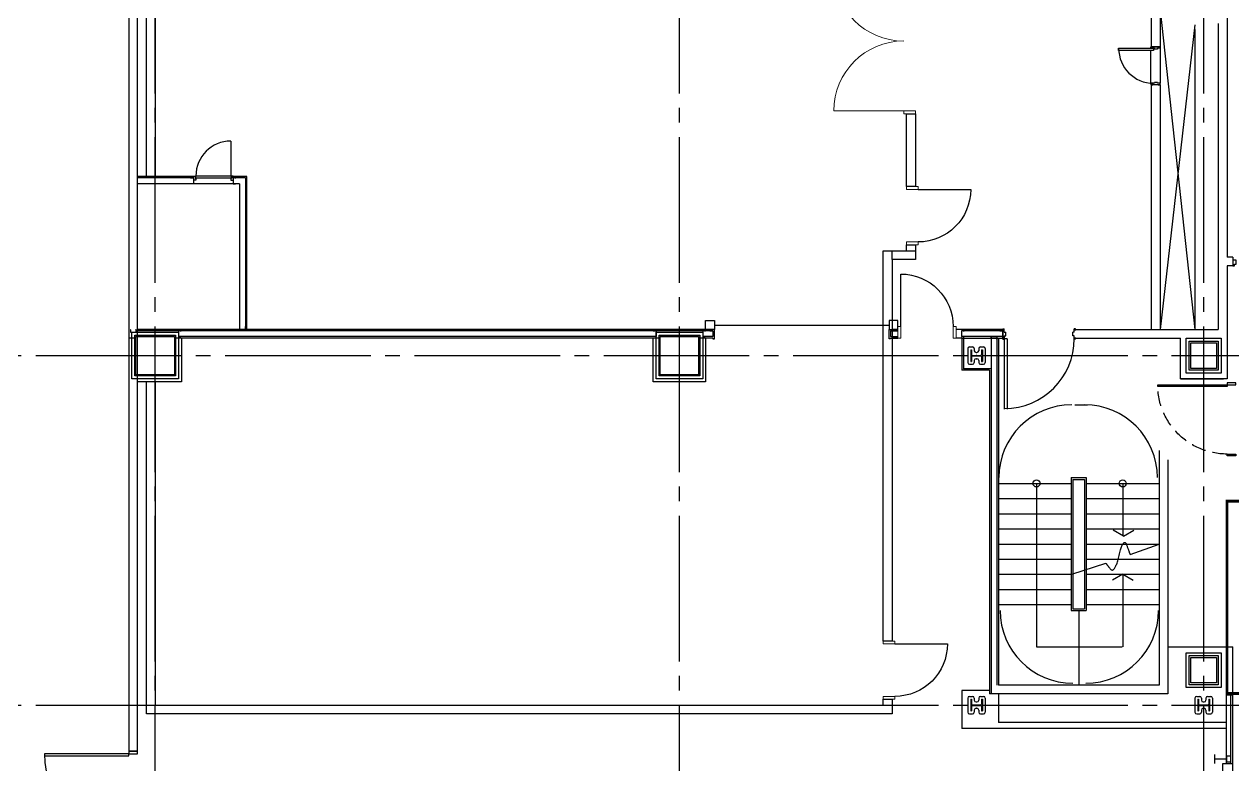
# Model space of a CAD drawing. Header units: millimetres. Extents: x -48783 to 40488, y 6477 to 32964.
# Drawn here: x 22275 to 24350, y 12047 to 13319 of the extents above; entities that cross this region are included whole.
import ezdxf

# ---------------------------------------------------------------- set-up
doc = ezdxf.new("R2010")
doc.units = ezdxf.units.MM
doc.header["$LTSCALE"] = 100
doc.linetypes.add('X-N-FAB-L20$0$COL-CEN-LIN', pattern=[3.25, 2.5, -0.25, 0.25, -0.25])
doc.linetypes.add('X-N-FAB-L20$0$HIDDEN', pattern=[0.375, 0.25, -0.125])
for name, color, linetype in [('0-XREF', 7, 'Continuous'), ('X-N-FAB-L20$0$08', 8, 'Continuous'), ('X-N-FAB-L20$0$200K新增範圍', 8, 'Continuous'), ('X-N-FAB-L20$0$BLOCK', 8, 'Continuous'), ('X-N-FAB-L20$0$CCL', 8, 'X-N-FAB-L20$0$COL-CEN-LIN'), ('X-N-FAB-L20$0$COL', 8, 'Continuous'), ('X-N-FAB-L20$0$COL-S', 8, 'Continuous'), ('X-N-FAB-L20$0$DOOR', 8, 'Continuous')]:
    doc.layers.add(name, color=color, linetype=linetype)
doc.styles.add('X-N-FAB-L20$0$CHINA', font='simplex.shx', dxfattribs={"width": 0.75, "bigfont": 'chineset.shx'})
doc.dimstyles.new('X-N-FAB-L20$0$0-Defpoint', dxfattribs={"dimtxt": 15, "dimasz": 0.5, "dimexe": 0.5, "dimexo": 0.5, "dimgap": 0.5, "dimtad": 1, "dimdsep": 46, "dimtxsty": 'X-N-FAB-L20$0$CHINA', "dimblk": 'X-N-FAB-L20$0$_None', "dimcen": 10, "dimclrd": 256, "dimclre": 256, "dimclrt": 256, "dimadec": 0, "dimazin": 0, "dimtfac": 1, "dimtix": 1, "dimtmove": 2, "dimatfit": 3, "dimldrblk": 'X-N-FAB-L20$0$_None', "dimfxl": 0.5, "dimtolj": 1, "dimtzin": 0, "dimarcsym": 0})

# ---------------------------------------------------------------- blocks, each defined once
blk = doc.blocks.new('X-N-FAB-L20$0$X-NFAB-UPS_L10$0$A$C65aec59f')
at = {"lineweight": 0}
for p, q in [((0, 1250), (20, 1250)), ((0, 1250), (0, 1200)), ((200, 1250), (0, 1250)), ((0, 1250), (20, 1250)), ((0, 1250), (20, 1250)), ((20, 1250), (180, 1250)), ((20, 1250), (180, 1250)), ((20, 1250), (180, 1250)), ((180, 1250), (200, 1250)), ((180, 1250), (200, 1250)), ((180, 1250), (200, 1250)), ((200, 1200), (200, 1250)), ((0, 1200), (-1200, 1200)), ((0, 1200), (200, 1200)), ((0, -1200), (-1200, -1200)), ((200, -1200), (0, -1200)), ((0, -1200), (0, -1250)), ((200, -1250), (200, -1200)), ((0, -1250), (20, -1250)), ((0, -1250), (200, -1250)), ((0, -1250), (20, -1250)), ((0, -1250), (20, -1250)), ((20, -1250), (180, -1250)), ((20, -1250), (180, -1250)), ((20, -1250), (180, -1250)), ((180, -1250), (200, -1250)), ((180, -1250), (200, -1250)), ((180, -1250), (200, -1250))]:
    blk.add_line(p, q, dxfattribs=at)
for centre, major_axis in [((0, 1200), (-849, 849)), ((0, -1200), (849, 849))]:
    blk.add_ellipse(centre, major_axis=major_axis, ratio=1, start_param=0.785398, end_param=2.356194, dxfattribs=at)
blk = doc.blocks.new('X-N-FAB-L20$0$X-NFAB-UPS_L10$0$A$C01469983')
at = {"lineweight": 0}
for p, q in [((-180, 0), (-200, 0)), ((-200, 0), (-200, -50)), ((0, 0), (-200, 0)), ((-180, 0), (-200, 0)), ((-180, 0), (-200, 0)), ((-20, 0), (-180, 0)), ((-20, 0), (-180, 0)), ((-20, 0), (-180, 0)), ((0, 0), (-20, 0)), ((0, 0), (-20, 0)), ((0, 0), (-20, 0)), ((0, -50), (0, 0)), ((-200, -50), (0, -50)), ((0, -950), (-200, -950)), ((-200, -950), (-200, -1000)), ((-180, -1000), (-200, -1000)), ((-200, -1000), (0, -1000)), ((-180, -1000), (-200, -1000)), ((-180, -1000), (-200, -1000)), ((-20, -1000), (-180, -1000)), ((-20, -1000), (-180, -1000)), ((-20, -1000), (-180, -1000)), ((0, -1000), (-20, -1000)), ((0, -1000), (-20, -1000)), ((0, -1000), (-20, -1000)), ((0, -1000), (0, -950))]:
    blk.add_line(p, q, dxfattribs=at)
blk.add_line((-200, -50), (-1100, -50))
at = {"lineweight": 0, "flags": 128}
blk.add_lwpolyline([(0, 0), (0, 100)], dxfattribs=at)
blk.add_arc((-200, -50), 900, 180, 270)
blk = doc.blocks.new('X-N-FAB-L20$0$A$C0e4649b7')
for p, q in [((12900, 13908), (12800, 13908)), ((14000, 13908), (13900, 13908)), ((12900, 13758), (12800, 13758)), ((14000, 13758), (13900, 13758))]:
    blk.add_line(p, q)
for points in [[(0, 16530), (0, 31533), (4900, 31533)], [(4900, 31383), (150, 31383), (150, 16530)], [(12800, 15108), (12800, 15258)], [(13050, 15258), (13200, 15258)], [(150, 13008), (150, 7458), (12650, 7458), (12650, 7558), (12800, 7558), (12800, 7308), (0, 7308), (0, 13008)]]:
    blk.add_lwpolyline(points)
for points in [[(13050, 17608), (13200, 17608), (13200, 16358), (13050, 16358)], [(13200, 15358), (13200, 15108), (12800, 15108), (12800, 8558), (12650, 8558), (12650, 15258), (13050, 15258), (13050, 15358)]]:
    blk.add_lwpolyline(points, close=True)
for name, p, xscale, rotation in [('X-N-FAB-L20$0$X-NFAB-UPS_L10$0$A$C65aec59f', (13000, 18858), -1, 180), ('X-N-FAB-L20$0$X-NFAB-UPS_L10$0$A$C01469983', (12900, 13758), -1.000000000000002, 90)]:
    blk.add_blockref(name, p, dxfattribs=dict(xscale=xscale, rotation=rotation))
at = {"xscale": -1}
for p in [(13050, 16358), (12650, 8558)]:
    blk.add_blockref('X-N-FAB-L20$0$X-NFAB-UPS_L10$0$A$C01469983', p, dxfattribs=at)
blk = doc.blocks.new('X-N-FAB-L20$0$A$C3a14f8e9')
at = {"layer": 'X-N-FAB-L20$0$COL'}
blk.add_lwpolyline([(0, 80), (80, 80), (80, 0), (0, 0)], close=True, dxfattribs=at)
at = {"layer": 'X-N-FAB-L20$0$COL-S'}
for points in [[(5, 75), (75, 75), (75, 5), (5, 5)], [(7, 73), (73, 73), (73, 7), (7, 7)]]:
    blk.add_lwpolyline(points, close=True, dxfattribs=at)
blk = doc.blocks.new('X-N-FAB-L20$0$A$C028b1125')
at = {"layer": 'X-N-FAB-L20$0$COL'}
blk.add_lwpolyline([(0, 60), (60, 60), (60, 0), (0, 0)], close=True, dxfattribs=at)
at = {"layer": 'X-N-FAB-L20$0$COL-S'}
for points in [[(5, 5), (5, 55), (55, 55), (55, 5)], [(8, 8), (8, 52), (52, 52), (52, 8)]]:
    blk.add_lwpolyline(points, close=True, dxfattribs=at)
blk = doc.blocks.new('X-N-FAB-L20$0$A$C20c95bda')
at = {"layer": 'X-N-FAB-L20$0$CCL'}
for p, q in [((23520, 0), (23520, 9160)), ((24420, 0), (24420, 9160)), ((25320, 0), (25320, 9160)), ((240, 2150), (28330, 2150)), ((240, 1550), (28330, 1550))]:
    blk.add_line(p, q, dxfattribs=at)
at = {"layer": 'X-N-FAB-L20$0$COL'}
for name, p in [('X-N-FAB-L20$0$A$C3a14f8e9', (23480, 2110)), ('X-N-FAB-L20$0$A$C3a14f8e9', (24380, 2110)), ('X-N-FAB-L20$0$A$C028b1125', (25290, 2120)), ('X-N-FAB-L20$0$A$C028b1125', (25290, 1580))]:
    blk.add_blockref(name, p, dxfattribs=at)
blk = doc.blocks.new('X-N-FAB-L20$0$A$C1d07c4d4')
blk.add_polyline3d([(24849.3, 1768.6, 0), (24849.3, 1768.6, 0), (24849.3, 1768.6, 0), (24849.4, 1768.5, 0), (24849.5, 1768.4, 0), (24849.6, 1768.2, 0), (24849.7, 1768.1, 0), (24849.9, 1767.9, 0), (24850.1, 1767.7, 0), (24850.3, 1767.4, 0), (24850.5, 1767.1, 0), (24850.8, 1766.8, 0), (24851.1, 1766.4, 0), (24851.4, 1766, 0), (24851.7, 1765.6, 0), (24852, 1765.2, 0), (24852.4, 1764.7, 0), (24852.8, 1764.2, 0), (24853.3, 1763.7, 0), (24853.7, 1763.1, 0), (24854.2, 1762.5, 0), (24854.7, 1761.9, 0), (24855.2, 1761.2, 0), (24855.8, 1760.5, 0), (24856.4, 1759.8, 0), (24857, 1759.1, 0), (24857, 1759.1, 0), (24857.6, 1758.4, 0), (24858.2, 1757.8, 0), (24858.8, 1757.4, 0), (24859.4, 1757.1, 0), (24860, 1756.9, 0), (24860.6, 1756.9, 0), (24861.3, 1757, 0), (24861.9, 1757.3, 0), (24862.5, 1757.6, 0), (24863.1, 1758.2, 0), (24863.7, 1758.8, 0), (24864.3, 1759.6, 0), (24864.9, 1760.5, 0), (24865.5, 1761.6, 0), (24866.1, 1762.8, 0), (24866.8, 1764.1, 0), (24867.4, 1765.6, 0), (24868, 1767.2, 0), (24868.6, 1768.9, 0), (24869.2, 1770.8, 0), (24869.8, 1772.8, 0), (24870.4, 1774.9, 0), (24871, 1777.2, 0), (24871.6, 1779.6, 0), (24872.2, 1782.1, 0), (24872.2, 1782.1, 0), (24872.8, 1784.7, 0), (24873.4, 1787.1, 0), (24874, 1789.3, 0), (24874.6, 1791.4, 0), (24875.2, 1793.3, 0), (24875.8, 1795, 0), (24876.3, 1796.7, 0), (24876.9, 1798.1, 0), (24877.5, 1799.4, 0), (24878, 1800.6, 0), (24878.5, 1801.5, 0), (24879.1, 1802.4, 0), (24879.6, 1803.1, 0), (24880.1, 1803.6, 0), (24880.6, 1804, 0), (24881.1, 1804.2, 0), (24881.6, 1804.2, 0), (24882.1, 1804.2, 0), (24882.6, 1803.9, 0), (24883.1, 1803.5, 0), (24883.6, 1803, 0), (24884.1, 1802.2, 0), (24884.5, 1801.4, 0), (24885, 1800.4, 0), (24885.4, 1799.2, 0), (24885.4, 1799.2, 0), (24885.9, 1798, 0), (24886.3, 1796.8, 0), (24886.7, 1795.7, 0), (24887.1, 1794.6, 0), (24887.4, 1793.6, 0), (24887.8, 1792.6, 0), (24888.1, 1791.7, 0), (24888.4, 1790.8, 0), (24888.7, 1790, 0), (24889, 1789.2, 0), (24889.3, 1788.5, 0), (24889.5, 1787.8, 0), (24889.7, 1787.2, 0), (24889.9, 1786.6, 0), (24890.1, 1786.1, 0), (24890.3, 1785.6, 0), (24890.5, 1785.2, 0), (24890.6, 1784.8, 0), (24890.7, 1784.5, 0), (24890.8, 1784.2, 0), (24890.9, 1784, 0), (24890.9, 1783.8, 0), (24891, 1783.7, 0), (24891, 1783.6, 0), (24891, 1783.6, 0)])
for centre in [(24730.4, 1905.5), (24878.4, 1905.5)]:
    blk.add_circle(centre, 6)
for p in [(24627.4, 2125), (24627.4, 1525), (25017.4, 1525)]:
    blk.add_point(p)
at = {"layer": 'X-N-FAB-L20$0$08'}
for p, q in [((25057.4, 3285), (25057.4, 2294)), ((24927.4, 2717.8), (24927.4, 2655)), ((24942.4, 2717.8), (24942.4, 2655)), ((24942.4, 2717.8), (25002.4, 2170)), ((25002.4, 2692.8), (24942.4, 2170)), ((25002.4, 2685), (25002.4, 2170)), ((25042.4, 2695), (25042.4, 2170)), ((24926.9, 2592.5), (24926.9, 2648.5)), ((24942.4, 2655), (24927.4, 2655)), ((24942.7, 2652.5), (24942.7, 2592.5)), ((24942.4, 2590), (24927.4, 2590)), ((24927.4, 2590), (24927.4, 2170)), ((24942.4, 2590), (24942.4, 2170)), ((23347.4, 2493.2), (23347.4, 2433.2)), ((23283.4, 2432.2), (23187.4, 2432.2)), ((23283.4, 2430), (23187.4, 2430)), ((23374.6, 2432.2), (23351.4, 2432.2)), ((23372.4, 2430), (23351.4, 2430)), ((23372.4, 2430), (23372.4, 2170)), ((23374.6, 2170), (23374.6, 2432.2)), ((23362.4, 2420), (23187.4, 2420)), ((23362.4, 2420), (23362.4, 2170)), ((25067.4, 2294), (25057.4, 2294)), ((25067.4, 2294), (25057.4, 2294)), ((25067.4, 2294), (25067.4, 2279)), ((25070.4, 2279), (25057.4, 2279)), ((25067.4, 2279), (25057.4, 2279)), ((25057.4, 2279), (25057.4, 2085)), ((24174.9, 2167.5), (23184.9, 2167.5)), ((24174.9, 2170), (23187.4, 2170)), ((24177.4, 2177.5), (24477.4, 2177.5)), ((24479.9, 2170), (24492.4, 2170)), ((24479.9, 2167.5), (24492.4, 2167.5)), ((24672.6, 2170), (24601.4, 2170)), ((24672.6, 2167.5), (24601.4, 2167.5)), ((24672.6, 2171), (24675.1, 2171)), ((24672.6, 2153), (24672.6, 2171)), ((24672.6, 2170), (24672.6, 2155)), ((24675.1, 2165), (24675.1, 2171)), ((24675.1, 2165), (24677.6, 2165)), ((24675.1, 2159), (24677.6, 2159)), ((24675.1, 2153), (24675.1, 2159)), ((24675.1, 2158), (24675.1, 2033)), ((24677.6, 2159), (24677.6, 2165)), ((24795.1, 2165), (24792.6, 2165)), ((24792.6, 2159), (24792.6, 2165)), ((24795.1, 2159), (24792.6, 2159)), ((24795.1, 2165), (24795.1, 2171)), ((24797.6, 2171), (24795.1, 2171)), ((24795.1, 2153), (24795.1, 2159)), ((24797.6, 2167.8), (24797.6, 2171)), ((24797.6, 2170), (25042.4, 2170)), ((23182.4, 2155), (23172.4, 2155)), ((23262.4, 2155), (23252.4, 2155)), ((24077.4, 2157.5), (23257.4, 2157.5)), ((24082.4, 2155), (23262.4, 2155)), ((24174.9, 2155), (24152.4, 2155)), ((24174.9, 2157.5), (24157.4, 2157.5)), ((24479.9, 2157.5), (24492.4, 2157.5)), ((24479.9, 2155), (24492.4, 2155)), ((24672.6, 2157.5), (24601.4, 2157.5)), ((24601.4, 2155), (24672.6, 2155)), ((24602.4, 2155), (24602.4, 2100)), ((24604.9, 2157.5), (24604.9, 2102.5)), ((24615.4, 2140), (24620.6, 2140)), ((24634.2, 2140), (24639.4, 2140)), ((24652.4, 2157.5), (24652.4, 1544.5)), ((24662.4, 2157.5), (24662.4, 1559.5)), ((24664.9, 2155), (24664.9, 1559.5)), ((24672.6, 2153), (24675.1, 2153)), ((24680.1, 2154), (24675.1, 2154)), ((24680.1, 2154), (24680.1, 2033.1)), ((24797.6, 2153), (24795.1, 2153)), ((24797.6, 2153), (24797.6, 2156.2)), ((24797.6, 2155), (24977.4, 2155)), ((24977.4, 2085), (24977.4, 2155)), ((24612.4, 2137), (24612.4, 2113)), ((24617.4, 2135), (24617.4, 2115)), ((24617.4, 2135), (24618.6, 2135)), ((24618.6, 2135), (24618.6, 2126.7)), ((24618.6, 2123.3), (24618.6, 2115)), ((24619.9, 2125.4), (24634.9, 2125.4)), ((24619.9, 2124.6), (24634.9, 2124.6)), ((24623.6, 2137), (24623.6, 2133.4)), ((24623.6, 2116.6), (24623.6, 2113)), ((24626.6, 2130.4), (24628.2, 2130.4)), ((24626.6, 2119.6), (24628.2, 2119.6)), ((24631.2, 2137), (24631.2, 2133.4)), ((24631.2, 2116.6), (24631.2, 2113)), ((24636.2, 2135), (24636.2, 2126.7)), ((24636.2, 2135), (24637.4, 2135)), ((24636.2, 2123.3), (24636.2, 2115)), ((24637.4, 2135), (24637.4, 2115)), ((24642.4, 2137), (24642.4, 2113)), ((24649.9, 2100), (24602.4, 2100)), ((24652.4, 2102.5), (24604.9, 2102.5)), ((24615.4, 2110), (24620.6, 2110)), ((24617.4, 2115), (24618.6, 2115)), ((24634.2, 2110), (24639.4, 2110)), ((24636.2, 2115), (24637.4, 2115)), ((24649.9, 2100), (24649.9, 1544.5)), ((24977.4, 2085), (25051.4, 2085)), ((25057.4, 2085), (24977.4, 2085)), ((24795.9, 2040.5), (24817.9, 2040.5)), ((24795.9, 2040.5), (24817.9, 2040.5)), ((24940.9, 1962), (24940.9, 1559.5)), ((24955.9, 1946), (24955.9, 1544.5)), ((24789.9, 1915.5), (24789.9, 1687.5)), ((24789.9, 1915.5), (24815.9, 1915.5)), ((24792.9, 1912.5), (24792.9, 1690.5)), ((24792.9, 1912.5), (24812.9, 1912.5)), ((24812.9, 1912.5), (24812.9, 1690.5)), ((24815.9, 1915.5), (24815.9, 1687.5)), ((24664.9, 1905.5), (24789.9, 1905.5)), ((24730.4, 1905.5), (24730.4, 1625)), ((24815.9, 1905.5), (24940.9, 1905.5)), ((24878.4, 1905.5), (24878.4, 1815.6)), ((24664.9, 1879.5), (24789.9, 1879.5)), ((24815.9, 1879.5), (24940.9, 1879.5)), ((24664.9, 1853.5), (24789.9, 1853.5)), ((24815.9, 1853.5), (24940.9, 1853.5)), ((24664.9, 1827.5), (24789.9, 1827.5)), ((24815.9, 1827.5), (24940.9, 1827.5)), ((24879.8, 1814.8), (24862, 1825.1)), ((24879.8, 1814.8), (24897.7, 1825.1)), ((24664.9, 1801.5), (24789.9, 1801.5)), ((24815.9, 1801.5), (24940.9, 1801.5)), ((24891, 1783.6), (24940.9, 1801.5)), ((24664.9, 1775.5), (24789.9, 1775.5)), ((24790.9, 1749.5), (24849.3, 1768.6)), ((24815.9, 1775.5), (24940.9, 1775.5)), ((24664.9, 1749.5), (24789.9, 1749.5)), ((24815.9, 1749.5), (24940.9, 1749.5)), ((24878.4, 1749.5), (24860.6, 1739.2)), ((24878.4, 1749.5), (24896.3, 1739.2)), ((24878.4, 1749.5), (24878.4, 1625)), ((24664.9, 1723.5), (24789.9, 1723.5)), ((24815.9, 1723.5), (24940.9, 1723.5)), ((24664.9, 1697.5), (24789.9, 1697.5)), ((24789.9, 1687.5), (24815.9, 1687.5)), ((24792.9, 1690.5), (24812.9, 1690.5)), ((24802.9, 1687.5), (24802.9, 1559.5)), ((24815.9, 1697.5), (24940.9, 1697.5)), ((24730.4, 1625), (24877.4, 1625)), ((24955.9, 1625), (25067.4, 1625)), ((25067.4, 1425), (25067.4, 1625)), ((24940.9, 1559.5), (24664.9, 1559.5)), ((24602.4, 1550), (24602.4, 1485)), ((24649.9, 1550), (24602.4, 1550)), ((24612.4, 1537), (24612.4, 1513)), ((24615.4, 1540), (24620.6, 1540)), ((24623.6, 1537), (24623.6, 1533.4)), ((24631.2, 1537), (24631.2, 1533.4)), ((24634.2, 1540), (24639.4, 1540)), ((24642.4, 1537), (24642.4, 1513)), ((24955.9, 1544.5), (24649.9, 1544.5)), ((24664.9, 1544.5), (24664.9, 1495)), ((25002.4, 1537), (25002.4, 1513)), ((25005.4, 1540), (25010.6, 1540)), ((25013.6, 1537), (25013.6, 1533.4)), ((25021.2, 1537), (25021.2, 1533.4)), ((25024.2, 1540), (25029.4, 1540)), ((25032.4, 1537), (25032.4, 1513)), ((25056.4, 1425), (25056.4, 1542)), ((25067.4, 1542), (25056.4, 1542)), ((25067.4, 1542), (25056.4, 1542)), ((25063.9, 1425), (25063.9, 1542)), ((24617.4, 1535), (24617.4, 1515)), ((24617.4, 1535), (24618.6, 1535)), ((24617.4, 1515), (24618.6, 1515)), ((24618.6, 1535), (24618.6, 1526.7)), ((24618.6, 1523.3), (24618.6, 1515)), ((24619.9, 1525.4), (24634.9, 1525.4)), ((24619.9, 1524.6), (24634.9, 1524.6)), ((24623.6, 1516.6), (24623.6, 1513)), ((24626.6, 1530.4), (24628.2, 1530.4)), ((24626.6, 1519.6), (24628.2, 1519.6)), ((24631.2, 1516.6), (24631.2, 1513)), ((24636.2, 1535), (24636.2, 1526.7)), ((24636.2, 1535), (24637.4, 1535)), ((24636.2, 1523.3), (24636.2, 1515)), ((24636.2, 1515), (24637.4, 1515)), ((24637.4, 1535), (24637.4, 1515)), ((25007.4, 1535), (25007.4, 1515)), ((25007.4, 1535), (25008.6, 1535)), ((25007.4, 1515), (25008.6, 1515)), ((25008.6, 1535), (25008.6, 1526.7)), ((25008.6, 1523.3), (25008.6, 1515)), ((25009.9, 1525.4), (25024.9, 1525.4)), ((25009.9, 1524.6), (25024.9, 1524.6)), ((25013.6, 1516.6), (25013.6, 1513)), ((25016.6, 1530.4), (25018.2, 1530.4)), ((25016.6, 1519.6), (25018.2, 1519.6)), ((25021.2, 1516.6), (25021.2, 1513)), ((25026.2, 1535), (25026.2, 1526.7)), ((25026.2, 1535), (25027.4, 1535)), ((25026.2, 1523.3), (25026.2, 1515)), ((25026.2, 1515), (25027.4, 1515)), ((25027.4, 1535), (25027.4, 1515)), ((24615.4, 1510), (24620.6, 1510)), ((24634.2, 1510), (24639.4, 1510)), ((25056.4, 1495), (24664.9, 1495)), ((25005.4, 1510), (25010.6, 1510)), ((25024.2, 1510), (25029.4, 1510)), ((24649.9, 1485), (24602.4, 1485)), ((25056.4, 1485), (24649.9, 1485)), ((23172.4, 1441.1), (23027.4, 1441.1)), ((23027.4, 1441.1), (23027.4, 1438.1)), ((23027.4, 1438.1), (23172.4, 1438.1)), ((23172.4, 1446.1), (23172.4, 1441.1)), ((23187.4, 1446.1), (23172.4, 1446.1)), ((23172.4, 1438.1), (23172.4, 1441.1)), ((23172.4, 1441.1), (23187.4, 1441.1)), ((23187.4, 1441.1), (23187.4, 1446.1)), ((25036.4, 1425), (25036.4, 1440)), ((25056.4, 1432.5), (25036.4, 1432.5)), ((25056.4, 1425), (25056.4, 1440)), ((25050.4, 1425), (25067.4, 1425)), ((25050.4, 1425), (25067.4, 1425)), ((25050.4, 1425), (25067.4, 1425)), ((25050.4, 1425), (25067.4, 1425)), ((25050.4, 1025), (25050.4, 1425)), ((25067.4, 1025), (25067.4, 1425))]:
    blk.add_line(p, q, dxfattribs=at)
for points in [[(23172.4, 4232), (23172.4, 1446.1), (23187.4, 1446.1), (23187.4, 4232)], [(24939.5, 2590), (24942.7, 2590), (24942.7, 2592.5), (24938.2, 2592.5), (24938.2, 2594), (24932.7, 2594), (24932.7, 2592.5), (24926.9, 2592.5), (24926.9, 2590), (24930.1, 2590)], [(23279.4, 2429), (23279.4, 2430), (23283.4, 2430), (23283.4, 2420), (23279.4, 2420), (23279.4, 2421)], [(23283.4, 2430.7), (23283.4, 2433.2), (23285.9, 2433.2), (23285.9, 2429.7), (23287.4, 2429.7), (23287.4, 2426.2), (23283.4, 2426.2)], [(23351.4, 2430.7), (23351.4, 2433.2), (23348.9, 2433.2), (23348.9, 2429.7), (23347.4, 2429.7), (23347.4, 2426.2), (23351.4, 2426.2)], [(23355.4, 2429), (23355.4, 2430), (23351.4, 2430), (23351.4, 2420), (23355.4, 2420), (23355.4, 2421)], [(23175.9, 2169), (23174.9, 2169), (23174.9, 2165), (23184.9, 2165), (23184.9, 2169), (23183.9, 2169)], [(23261.4, 2166.5), (23261.4, 2167.5), (23257.4, 2167.5), (23257.4, 2157.5), (23261.4, 2157.5), (23261.4, 2158.5)], [(23363.4, 2174), (23362.4, 2174), (23362.4, 2170), (23372.4, 2170), (23372.4, 2174), (23371.4, 2174)], [(24073.4, 2166.5), (24073.4, 2167.5), (24077.4, 2167.5), (24077.4, 2157.5), (24073.4, 2157.5), (24073.4, 2158.5)], [(24161.4, 2166.5), (24161.4, 2167.5), (24157.4, 2167.5), (24157.4, 2157.5), (24161.4, 2157.5), (24161.4, 2158.5)], [(24170.9, 2166.5), (24170.9, 2167.5), (24174.9, 2167.5), (24174.9, 2157.5), (24170.9, 2157.5), (24170.9, 2158.5)], [(24174.9, 2155), (24174.9, 2154), (24177.4, 2154), (24177.4, 2170), (24174.9, 2170)], [(24479.9, 2155), (24479.9, 2154), (24477.4, 2154), (24477.4, 2170), (24479.9, 2170)], [(24483.9, 2166.5), (24483.9, 2167.5), (24479.9, 2167.5), (24479.9, 2157.5), (24483.9, 2157.5), (24483.9, 2158.5)], [(24605.4, 2166.5), (24605.4, 2167.5), (24601.4, 2167.5), (24601.4, 2157.5), (24605.4, 2157.5), (24605.4, 2158.5)], [(24668.6, 2166.5), (24668.6, 2167.5), (24672.6, 2167.5), (24672.6, 2157.5), (24668.6, 2157.5), (24668.6, 2158.5)], [(23262.4, 2155), (23262.4, 2080), (23187.4, 2080)], [(24162.4, 2155), (24162.4, 2080), (24072.4, 2080), (24072.4, 2155)], [(24653.4, 2153.5), (24652.4, 2153.5), (24652.4, 2157.5), (24662.4, 2157.5), (24662.4, 2153.5), (24661.4, 2153.5)]]:
    blk.add_lwpolyline(points, dxfattribs=at)
for points in [[(24931.4, 2652.5), (24931.4, 2648.5), (24871.4, 2648.5), (24871.4, 2652.5)], [(24939.5, 2655), (24942.7, 2655), (24942.7, 2652.5), (24938.2, 2652.5), (24938.2, 2651), (24932.7, 2651), (24932.7, 2652.5), (24926.9, 2652.5), (24926.9, 2655), (24930.1, 2655)], [(23348.4, 2433.2), (23286.4, 2433.2), (23286.4, 2430.2), (23348.4, 2430.2)], [(25067.4, 2279), (25070.4, 2279), (25070.4, 2282), (25073.4, 2282), (25073.4, 2289), (25067.4, 2289)], [(24177.4, 2170), (24162.4, 2170), (24162.4, 2185), (24177.4, 2185)], [(24477.4, 2170), (24492.4, 2170), (24492.4, 2185), (24477.4, 2185)], [(23177.4, 2165), (23257.4, 2165), (23257.4, 2085), (23177.4, 2085)], [(23182.4, 2090), (23182.4, 2160), (23252.4, 2160), (23252.4, 2090)], [(23184.4, 2092), (23184.4, 2158), (23250.4, 2158), (23250.4, 2092)], [(24077.4, 2165), (24157.4, 2165), (24157.4, 2085), (24077.4, 2085)], [(24082.4, 2090), (24082.4, 2160), (24152.4, 2160), (24152.4, 2090)], [(24084.4, 2092), (24084.4, 2158), (24150.4, 2158), (24150.4, 2092)], [(24987.4, 2155), (25047.4, 2155), (25047.4, 2095), (24987.4, 2095)], [(24992.4, 2100), (24992.4, 2150), (25042.4, 2150), (25042.4, 2100)], [(24995.4, 2103), (24995.4, 2147), (25039.4, 2147), (25039.4, 2103)], [(24987.4, 1615), (25047.4, 1615), (25047.4, 1555), (24987.4, 1555)], [(24992.4, 1560), (24992.4, 1610), (25042.4, 1610), (25042.4, 1560)], [(24995.4, 1563), (24995.4, 1607), (25039.4, 1607), (25039.4, 1563)], [(25056.4, 1427.5), (25063.9, 1427.5), (25063.9, 1437.5), (25056.4, 1437.5)]]:
    blk.add_lwpolyline(points, close=True, dxfattribs=at)
for centre, radius, start, end in [((24931.4, 2652.5), 60, 180, 270), ((23347.4, 2433.2), 60, 90, 180), ((24615.4, 2137), 3, 90, 180), ((24620.6, 2137), 3, 0, 90), ((24634.2, 2137), 3, 90, 180), ((24639.4, 2137), 3, 0, 90), ((24675.1, 2154), 120, 270, 0), ((24619.9, 2126.7), 1.3, 180, 270), ((24619.9, 2123.3), 1.3, 90, 180), ((24626.6, 2133.4), 3, 180, 270), ((24626.6, 2116.6), 3, 90, 180), ((24628.2, 2133.4), 3, 270, 0), ((24628.2, 2116.6), 3, 0, 90), ((24634.9, 2126.7), 1.3, 270, 0), ((24634.9, 2123.3), 1.3, 0, 90), ((24615.4, 2113), 3, 180, 270), ((24620.6, 2113), 3, 270, 0), ((24634.2, 2113), 3, 180, 270), ((24639.4, 2113), 3, 270, 0), ((24790.9, 1915.5), 125, 90, 180), ((24812.9, 1915.5), 125, 0, 90), ((24792.9, 1687.5), 125, 180, 270), ((24814.9, 1687.5), 125, 270, 0), ((24615.4, 1537), 3, 90, 180), ((24620.6, 1537), 3, 0, 90), ((24634.2, 1537), 3, 90, 180), ((24639.4, 1537), 3, 0, 90), ((25005.4, 1537), 3, 90, 180), ((25010.6, 1537), 3, 0, 90), ((25024.2, 1537), 3, 90, 180), ((25029.4, 1537), 3, 0, 90), ((24619.9, 1526.7), 1.3, 180, 270), ((24619.9, 1523.3), 1.3, 90, 180), ((24626.6, 1533.4), 3, 180, 270), ((24626.6, 1516.6), 3, 90, 180), ((24628.2, 1533.4), 3, 270, 0), ((24628.2, 1516.6), 3, 0, 90), ((24634.9, 1526.7), 1.3, 270, 0), ((24634.9, 1523.3), 1.3, 0, 90), ((25009.9, 1526.7), 1.3, 180, 270), ((25009.9, 1523.3), 1.3, 90, 180), ((25016.6, 1533.4), 3, 180, 270), ((25016.6, 1516.6), 3, 90, 180), ((25018.2, 1533.4), 3, 270, 0), ((25018.2, 1516.6), 3, 0, 90), ((25024.9, 1526.7), 1.3, 270, 0), ((25024.9, 1523.3), 1.3, 0, 90), ((24615.4, 1513), 3, 180, 270), ((24620.6, 1513), 3, 270, 0), ((24634.2, 1513), 3, 180, 270), ((24639.4, 1513), 3, 270, 0), ((25005.4, 1513), 3, 180, 270), ((25010.6, 1513), 3, 270, 0), ((25024.2, 1513), 3, 180, 270), ((25029.4, 1513), 3, 270, 0), ((23172.4, 1441.1), 145, 180, 270)]:
    blk.add_arc(centre, radius, start, end, dxfattribs=at)
blk = doc.blocks.new('*D207')
at = {"layer": 'DefPoints', "lineweight": -2, "transparency": 16777216}
blk.add_line((0, 0), (125, 0), dxfattribs=at)
at = {"layer": 'DefPoints', "color": 0, "transparency": 16777216}
for p in [(0, 0), (125, 0), (125, 0)]:
    blk.add_point(p, dxfattribs=at)
at = {"layer": 'DefPoints', "transparency": 16777216, "insert": (18.5, 8), "char_height": 15, "attachment_point": 5, "style": 'X-N-FAB-L20$0$CHINA'}
blk.add_mtext('\\A1;125', dxfattribs=at)
blk = doc.blocks.new('X-N-FAB-L20$0$_None')
blk = doc.blocks.new('*U206')
at = {"layer": 'X-N-FAB-L20$0$DOOR', "linetype": 'Continuous'}
for points in [[(3, 15), (6, 15), (6, 133.946), (3, 133.946)], [(3, 0), (0, 0), (0, 15), (3, 15)], [(125, 15), (122, 15), (122, 0), (125, 0)]]:
    blk.add_lwpolyline(points, close=True, dxfattribs=at)
at = {"layer": 'X-N-FAB-L20$0$DOOR', "linetype": 'X-N-FAB-L20$0$HIDDEN'}
blk.add_arc((3, 15), 119, 0, 90, dxfattribs=at)
at = {"layer": 'DefPoints'}
dim = blk.add_linear_dim(base=(125, 0), p1=(0, 0), p2=(125, 0), dimstyle='X-N-FAB-L20$0$0-Defpoint', dxfattribs=at)
dim.commit()
dim.dimension.update_dxf_attribs({"geometry": '*D207', "text_midpoint": (18.531, 8), "dimtype": 128})
blk = doc.blocks.new('X-N-FAB-L20')
at = {"const_width": 5}
blk.add_lwpolyline([(24777.5, 12500), (24340, 12500), (24340, 12170), (24777.5, 12170)], close=True, dxfattribs=at)
blk.add_blockref('X-N-FAB-L20$0$A$C1d07c4d4', (-717.4, 10625))
at = {"layer": 'X-N-FAB-L20$0$200K新增範圍', "xscale": 0.1, "yscale": 0.1, "zscale": 0.1}
blk.add_blockref('X-N-FAB-L20$0$A$C0e4649b7', (22485, 11404.2), dxfattribs=at)
at = {"layer": 'X-N-FAB-L20$0$BLOCK'}
blk.add_blockref('X-N-FAB-L20$0$A$C20c95bda', (-1020, 10600), dxfattribs=at)
at = {"layer": 'X-N-FAB-L20$0$DOOR', "xscale": -1, "rotation": 90}
blk.add_blockref('*U206', (24355, 12703), dxfattribs=at)

msp = doc.modelspace()

# ---------------------------------------------------------------- block references
at = {"layer": '0-XREF'}
msp.add_blockref('X-N-FAB-L20', (0, 0), dxfattribs=at)

doc.saveas('drawing.dxf')
